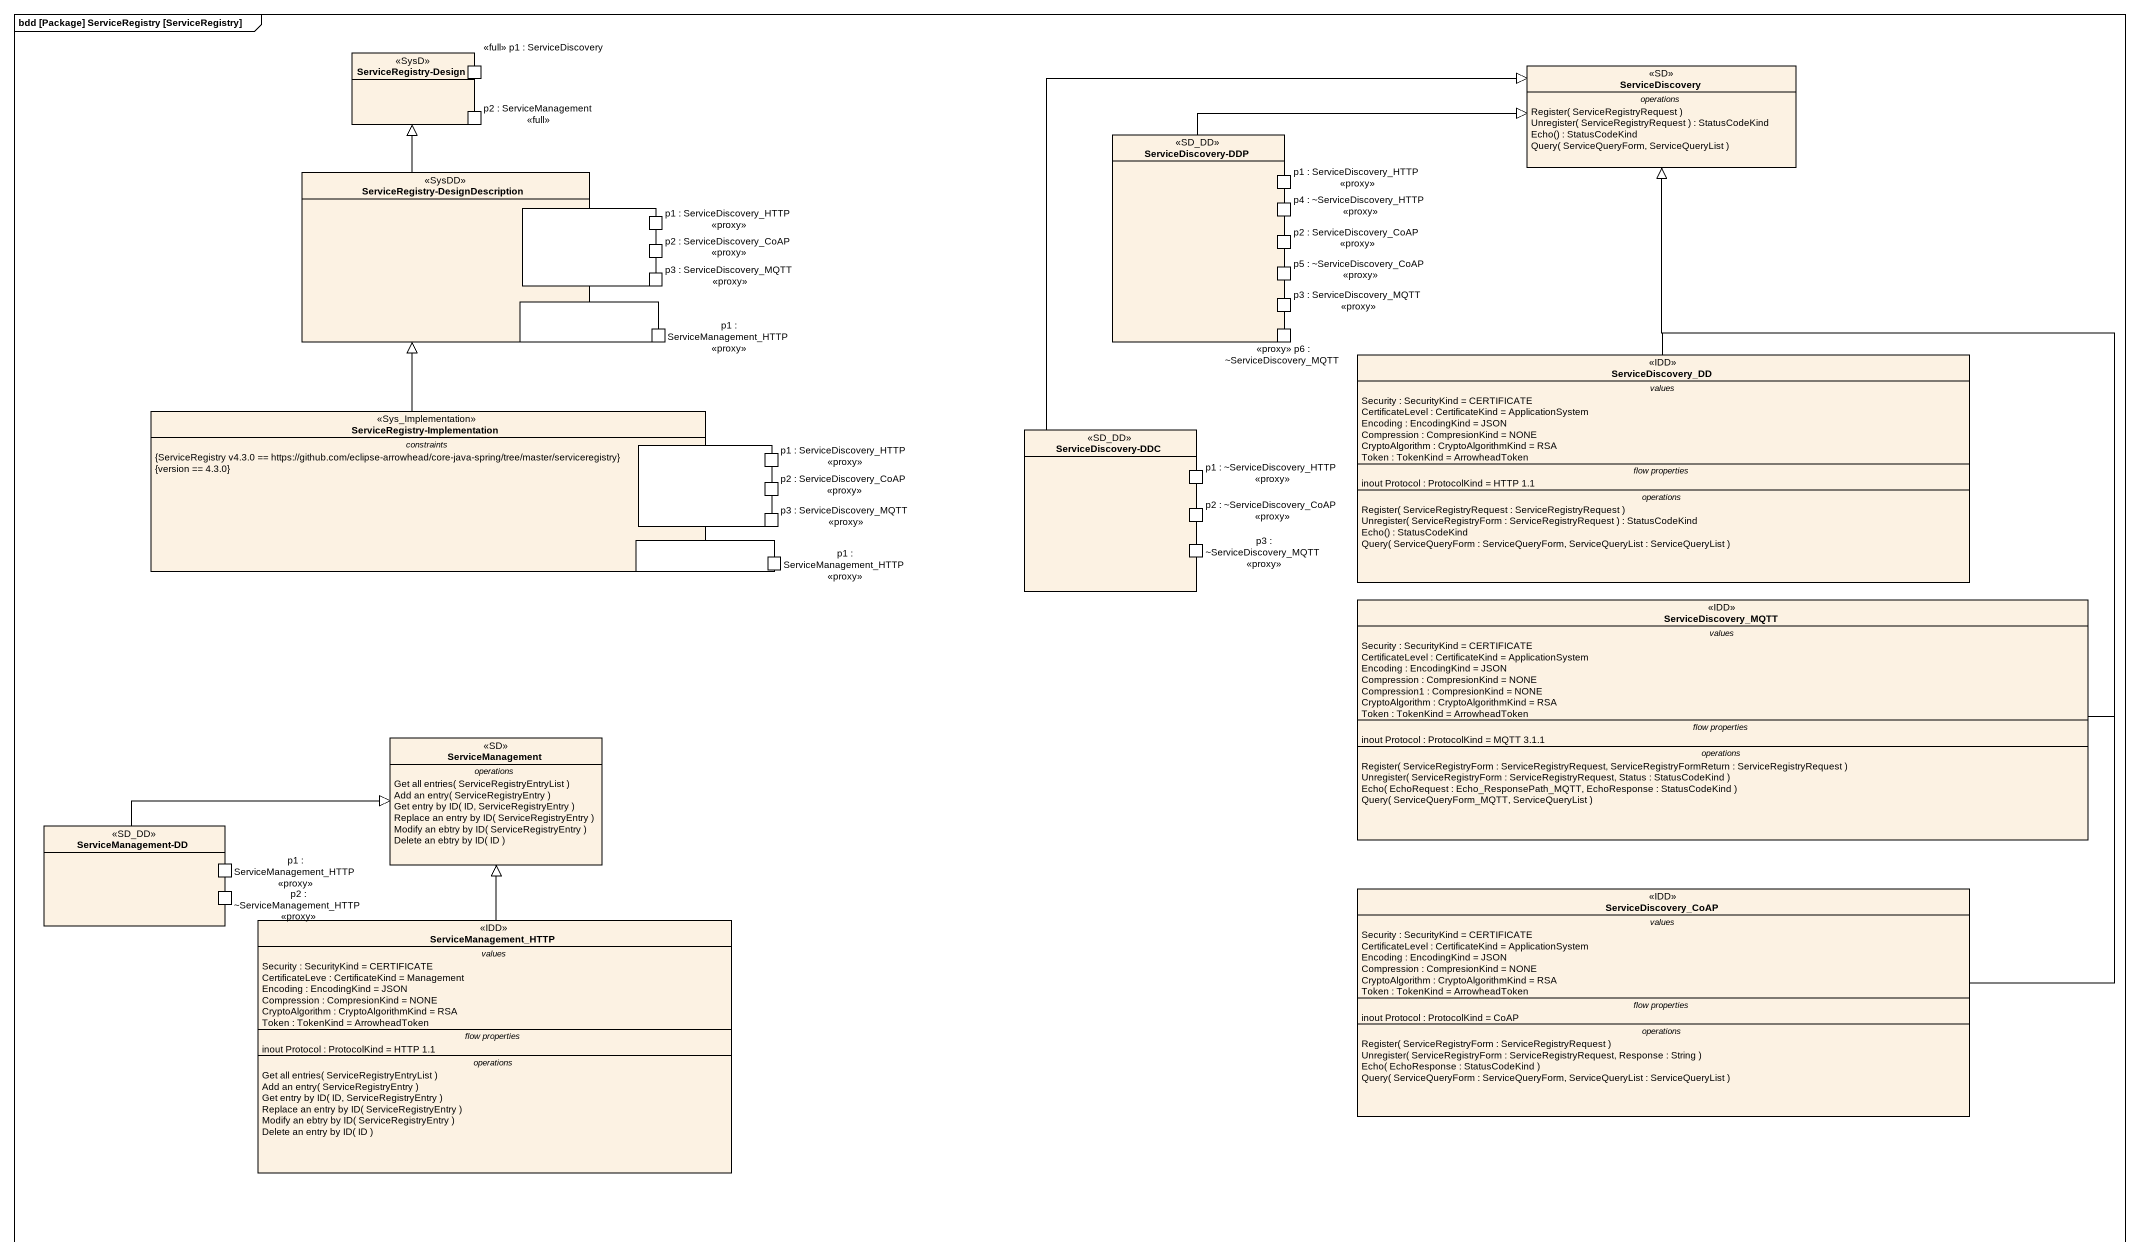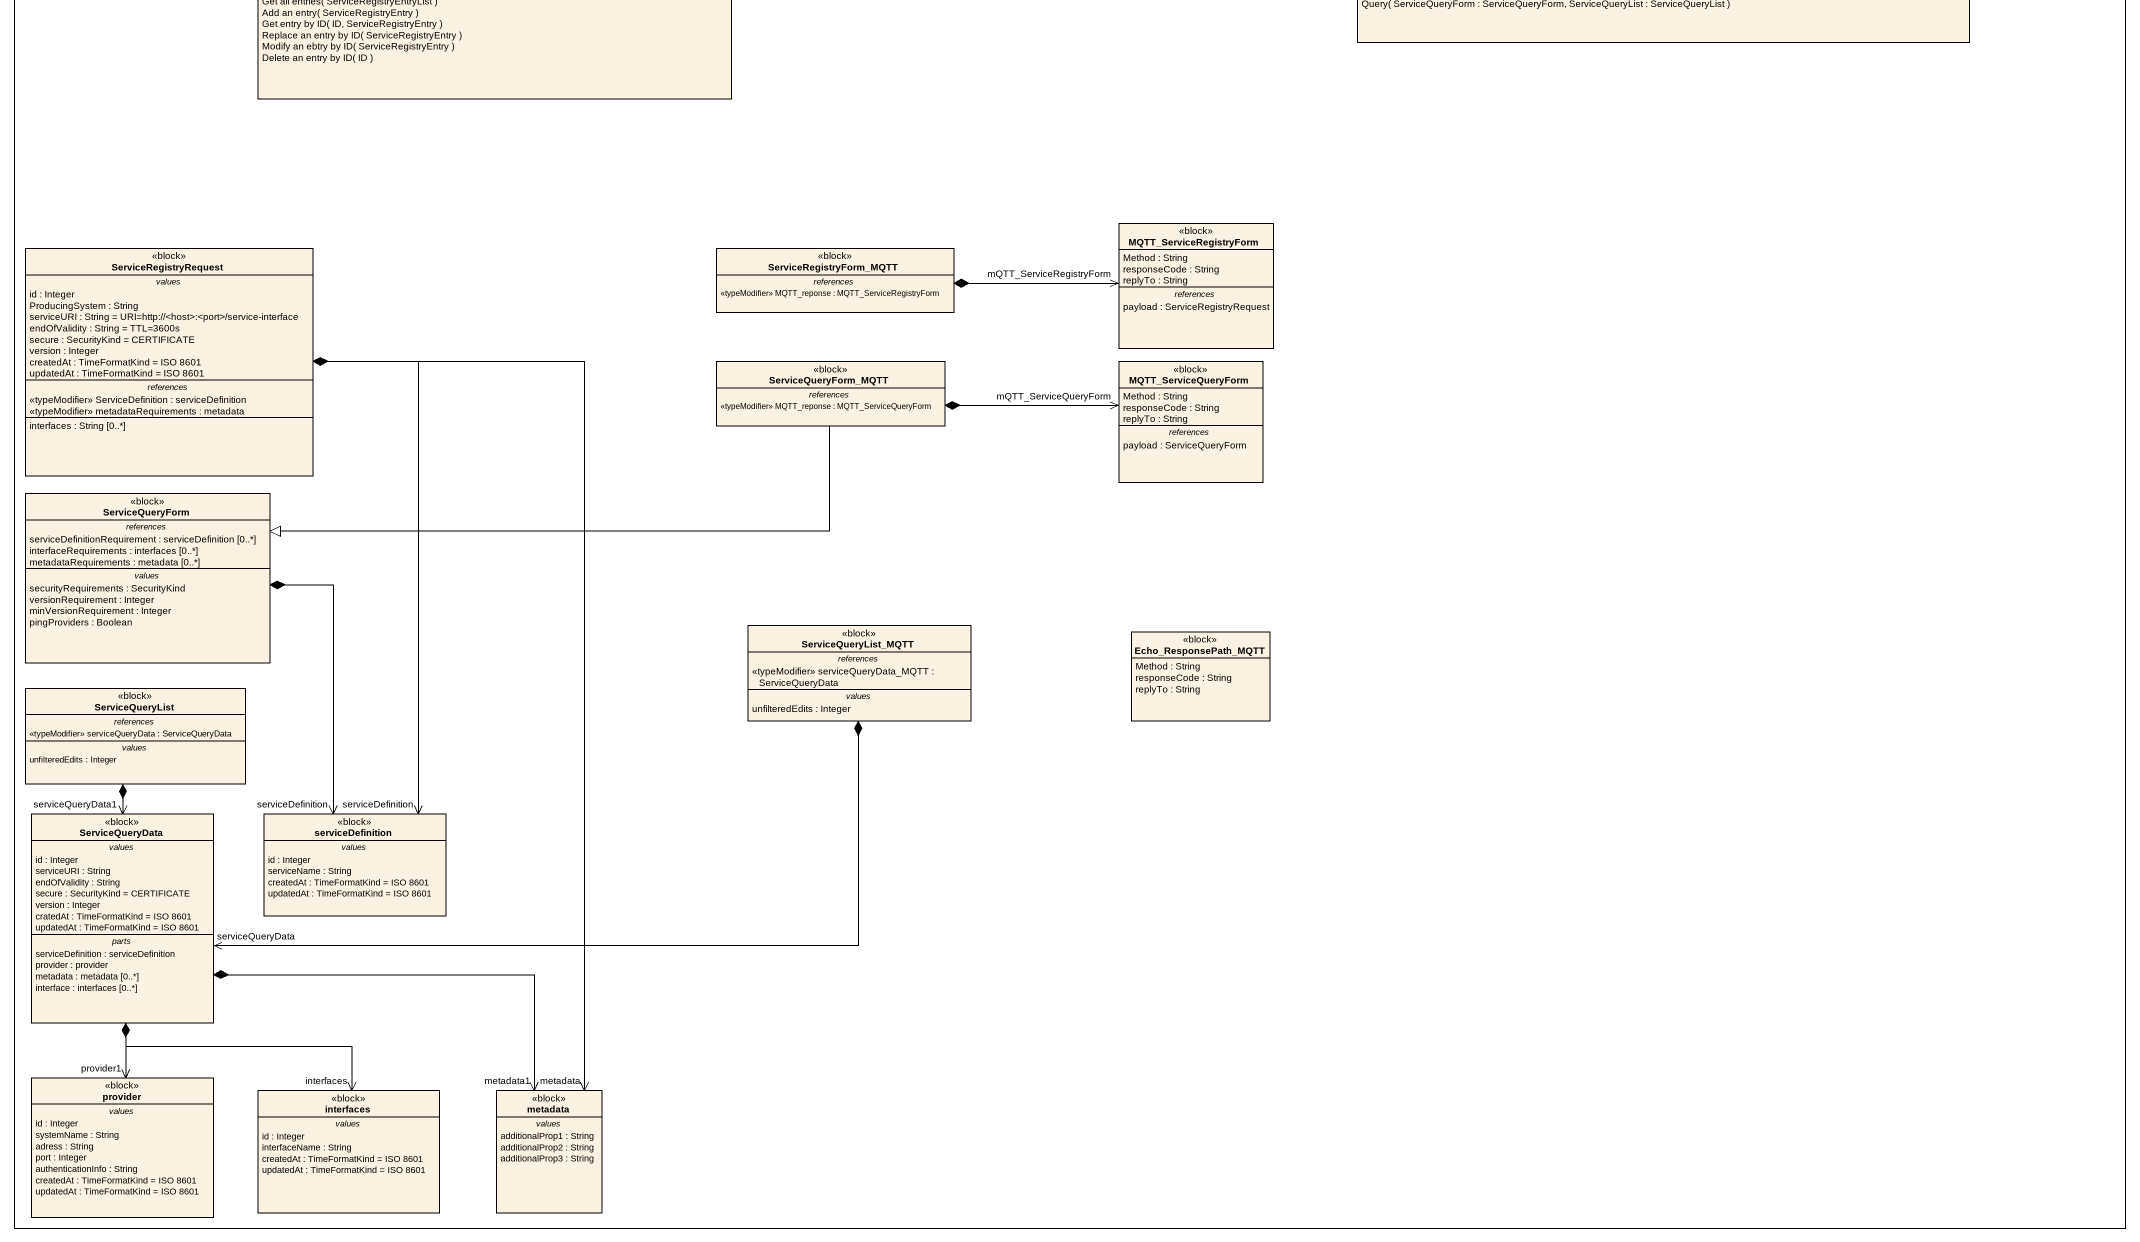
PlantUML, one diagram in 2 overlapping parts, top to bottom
@startuml
mainframe bdd [Package] ServiceRegistry [ServiceRegistry]
allowmixing
hide circle
hide empty members
rectangle "ServiceRegistry-Design" as ServiceRegistry_Design <<SysD>> {
  port "<<full>> p1 : ServiceDiscovery" as full_p1_ServiceDiscovery
  port "p2 : ServiceManagement <<full>>" as p2_ServiceManagement_full
}
class ServiceDiscovery <<SD>> {
  -- operations --
  Register( ServiceRegistryRequest )
  Unregister( ServiceRegistryRequest ) : StatusCodeKind
  Echo() : StatusCodeKind
  Query( ServiceQueryForm, ServiceQueryList )
}
rectangle "ServiceDiscovery-DDP" as ServiceDiscovery_DDP <<SD_DD>> {
  port "p1 : ServiceDiscovery_HTTP <<proxy>>" as p1_ServiceDiscovery_HTTP
  port "p4 : ~ServiceDiscovery_HTTP <<proxy>>" as p4_ServiceDiscovery_HTTP
  port "p2 : ServiceDiscovery_CoAP <<proxy>>" as p2_ServiceDiscovery_CoAP_2
  port "p3 : ServiceDiscovery_MQTT <<proxy>>" as p3_ServiceDiscovery_MQTT_2
  port "p5 : ~ServiceDiscovery_CoAP <<proxy>>" as p5_ServiceDiscovery_CoAP
  port "<<proxy>> p6 : ~ServiceDiscovery_MQTT" as proxy_p6_ServiceDiscovery
}
rectangle "ServiceRegistry-DesignDescription" as ServiceRegistry <<SysDD>> {
  port " " as port1
  port " " as port2
}
rectangle "p1 : ServiceDiscovery_HTTP <<proxy>>" as p1_ServiceDiscovery_HTTP_2
rectangle "p2 : ServiceDiscovery_CoAP <<proxy>>" as p2_ServiceDiscovery_CoAP
rectangle "p3 : ServiceDiscovery_MQTT <<proxy>>" as p3_ServiceDiscovery_MQTT
rectangle "p1 : ServiceManagement_HTTP <<proxy>>" as p1_ServiceManagement_HTTP
class ServiceDiscovery_DD <<IDD>> {
  -- values --
  Security : SecurityKind = CERTIFICATE
  CertificateLevel : CertificateKind = ApplicationSystem
  Encoding : EncodingKind = JSON
  Compression : CompresionKind = NONE
  CryptoAlgorithm : CryptoAlgorithmKind = RSA
  Token : TokenKind = ArrowheadToken
  -- flow properties --
  inout Protocol : ProtocolKind = HTTP 1.1
  -- operations --
  Register( ServiceRegistryRequest : ServiceRegistryRequest )
  Unregister( ServiceRegistryForm : ServiceRegistryRequest ) : StatusCodeKind
  Echo() : StatusCodeKind
  Query( ServiceQueryForm : ServiceQueryForm, ServiceQueryList : ServiceQueryList )
}
class "ServiceRegistry-Implementation" as ServiceRegistry_2 <<Sys_Implementation>> {
  -- constraints --
  {ServiceRegistry v4.3.0 == https://github.com/eclipse-arrowhead/core-java-spring/tree/master/serviceregistry}
  {version == 4.3.0}
}
rectangle "p1 : ServiceDiscovery_HTTP <<proxy>>" as p1_ServiceDiscovery_HTTP_3
rectangle "ServiceDiscovery-DDC" as ServiceDiscovery_DDC <<SD_DD>> {
  port "p1 : ~ServiceDiscovery_HTTP <<proxy>>" as p1_ServiceDiscovery_HTTP_4
  port "p2 : ~ServiceDiscovery_CoAP <<proxy>>" as p2_ServiceDiscovery_CoAP_4
  port "p3 : ~ServiceDiscovery_MQTT <<proxy>>" as p3_ServiceDiscovery_MQTT_4
}
rectangle "p2 : ServiceDiscovery_CoAP <<proxy>>" as p2_ServiceDiscovery_CoAP_3
rectangle "p3 : ServiceDiscovery_MQTT <<proxy>>" as p3_ServiceDiscovery_MQTT_3
rectangle "p1 : ServiceManagement_HTTP <<proxy>>" as p1_ServiceManagement_HTTP_2
class ServiceDiscovery_MQTT <<IDD>> {
  -- values --
  Security : SecurityKind = CERTIFICATE
  CertificateLevel : CertificateKind = ApplicationSystem
  Encoding : EncodingKind = JSON
  Compression : CompresionKind = NONE
  Compression1 : CompresionKind = NONE
  CryptoAlgorithm : CryptoAlgorithmKind = RSA
  Token : TokenKind = ArrowheadToken
  -- flow properties --
  inout Protocol : ProtocolKind = MQTT 3.1.1
  -- operations --
  Register( ServiceRegistryForm : ServiceRegistryRequest, ServiceRegistryFormReturn : ServiceRegistryRequest )
  Unregister( ServiceRegistryForm : ServiceRegistryRequest, Status : StatusCodeKind )
  Echo( EchoRequest : Echo_ResponsePath_MQTT, EchoResponse : StatusCodeKind )
  Query( ServiceQueryForm_MQTT, ServiceQueryList )
}
class ServiceManagement <<SD>> {
  -- operations --
  Get all entries( ServiceRegistryEntryList )
  Add an entry( ServiceRegistryEntry )
  Get entry by ID( ID, ServiceRegistryEntry )
  Replace an entry by ID( ServiceRegistryEntry )
  Modify an ebtry by ID( ServiceRegistryEntry )
  Delete an ebtry by ID( ID )
}
rectangle "ServiceManagement-DD" as ServiceManagement_DD <<SD_DD>> {
  port "p1 : ServiceManagement_HTTP <<proxy>>" as p1_ServiceManagement_HTTP_3
  port "p2 : ~ServiceManagement_HTTP <<proxy>>" as p2_ServiceManagement_HTTP
}
class ServiceDiscovery_CoAP <<IDD>> {
  -- values --
  Security : SecurityKind = CERTIFICATE
  CertificateLevel : CertificateKind = ApplicationSystem
  Encoding : EncodingKind = JSON
  Compression : CompresionKind = NONE
  CryptoAlgorithm : CryptoAlgorithmKind = RSA
  Token : TokenKind = ArrowheadToken
  -- flow properties --
  inout Protocol : ProtocolKind = CoAP
  -- operations --
  Register( ServiceRegistryForm : ServiceRegistryRequest )
  Unregister( ServiceRegistryForm : ServiceRegistryRequest, Response : String )
  Echo( EchoResponse : StatusCodeKind )
  Query( ServiceQueryForm : ServiceQueryForm, ServiceQueryList : ServiceQueryList )
}
class ServiceManagement_HTTP <<IDD>> {
  -- values --
  Security : SecurityKind = CERTIFICATE
  CertificateLeve : CertificateKind = Management
  Encoding : EncodingKind = JSON
  Compression : CompresionKind = NONE
  CryptoAlgorithm : CryptoAlgorithmKind = RSA
  Token : TokenKind = ArrowheadToken
  -- flow properties --
  inout Protocol : ProtocolKind = HTTP 1.1
  -- operations --
  Get all entries( ServiceRegistryEntryList )
  Add an entry( ServiceRegistryEntry )
  Get entry by ID( ID, ServiceRegistryEntry )
  Replace an entry by ID( ServiceRegistryEntry )
  Modify an ebtry by ID( ServiceRegistryEntry )
  Delete an entry by ID( ID )
}
class MQTT_ServiceRegistryForm <<block>> {
  Method : String
  responseCode : String
  replyTo : String
  -- references --
  payload : ServiceRegistryRequest
}
class ServiceRegistryRequest <<block>> {
  -- values --
  id : Integer
  ProducingSystem : String
  serviceURI : String = URI=http://<host>:<port>/service-interface
  endOfValidity : String = TTL=3600s
  secure : SecurityKind = CERTIFICATE
  version : Integer
  createdAt : TimeFormatKind = ISO 8601
  updatedAt : TimeFormatKind = ISO 8601
  -- references --
  <<typeModifier>> ServiceDefinition : serviceDefinition
  <<typeModifier>> metadataRequirements : metadata
  --
  interfaces : String [0..*]
}
class ServiceRegistryForm_MQTT <<block>> {
  -- references --
  <<typeModifier>> MQTT_reponse : MQTT_ServiceRegistryForm
}
class ServiceQueryForm_MQTT <<block>> {
  -- references --
  <<typeModifier>> MQTT_reponse : MQTT_ServiceQueryForm
}
class MQTT_ServiceQueryForm <<block>> {
  Method : String
  responseCode : String
  replyTo : String
  -- references --
  payload : ServiceQueryForm
}
class ServiceQueryForm <<block>> {
  -- references --
  serviceDefinitionRequirement : serviceDefinition [0..*]
  interfaceRequirements : interfaces [0..*]
  metadataRequirements : metadata [0..*]
  -- values --
  securityRequirements : SecurityKind
  versionRequirement : Integer
  minVersionRequirement : Integer
  pingProviders : Boolean
}
class ServiceQueryList_MQTT <<block>> {
  -- references --
  <<typeModifier>> serviceQueryData_MQTT : ServiceQueryData
  -- values --
  unfilteredEdits : Integer
}
class Echo_ResponsePath_MQTT <<block>> {
  Method : String
  responseCode : String
  replyTo : String
}
class ServiceQueryList <<block>> {
  -- references --
  <<typeModifier>> serviceQueryData : ServiceQueryData
  -- values --
  unfilteredEdits : Integer
}
class ServiceQueryData <<block>> {
  -- values --
  id : Integer
  serviceURI : String
  endOfValidity : String
  secure : SecurityKind = CERTIFICATE
  version : Integer
  cratedAt : TimeFormatKind = ISO 8601
  updatedAt : TimeFormatKind = ISO 8601
  -- parts --
  serviceDefinition : serviceDefinition
  provider : provider
  metadata : metadata [0..*]
  interface : interfaces [0..*]
}
class serviceDefinition <<block>> {
  -- values --
  id : Integer
  serviceName : String
  createdAt : TimeFormatKind = ISO 8601
  updatedAt : TimeFormatKind = ISO 8601
}
class provider <<block>> {
  -- values --
  id : Integer
  systemName : String
  adress : String
  port : Integer
  authenticationInfo : String
  createdAt : TimeFormatKind = ISO 8601
  updatedAt : TimeFormatKind = ISO 8601
}
class interfaces <<block>> {
  -- values --
  id : Integer
  interfaceName : String
  createdAt : TimeFormatKind = ISO 8601
  updatedAt : TimeFormatKind = ISO 8601
}
class metadata <<block>> {
  -- values --
  additionalProp1 : String
  additionalProp2 : String
  additionalProp3 : String
}
ServiceDiscovery_DDP -right-|> ServiceDiscovery
ServiceRegistry -up-|> ServiceRegistry_Design
ServiceDiscovery_DD -up-|> ServiceDiscovery
ServiceRegistry_2 -up-|> ServiceRegistry
ServiceDiscovery_DDC -up-|> ServiceDiscovery
ServiceDiscovery_MQTT -up-|> ServiceDiscovery
ServiceManagement_DD -right-|> ServiceManagement
ServiceDiscovery_CoAP -up-|> ServiceDiscovery
ServiceManagement_HTTP -up-|> ServiceManagement
ServiceRegistryRequest *--> "serviceDefinition" serviceDefinition
ServiceRegistryRequest *--> "metadata" metadata
ServiceRegistryForm_MQTT *-right-> "mQTT_ServiceRegistryForm" MQTT_ServiceRegistryForm
ServiceQueryForm_MQTT *-right-> "mQTT_ServiceQueryForm" MQTT_ServiceQueryForm
ServiceQueryForm_MQTT -left-|> ServiceQueryForm
ServiceQueryForm *--> "serviceDefinition" serviceDefinition
ServiceQueryList_MQTT *-left-> "serviceQueryData" ServiceQueryData
ServiceQueryList *--> "serviceQueryData1" ServiceQueryData
ServiceQueryData *--> "provider1" provider
ServiceQueryData *--> "interfaces" interfaces
ServiceQueryData *-right-> "metadata1" metadata
@enduml
